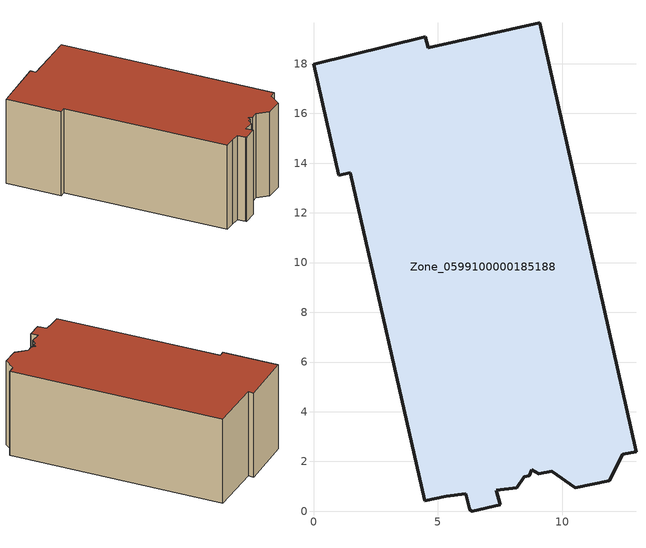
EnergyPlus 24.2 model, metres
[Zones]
Zone_0599100000185188
 floor ground (C_G): 7.35,0.85 7.52,0.26 6.38,0 6.28,0.06 6.12,0.7 5.34,0.61 4.48,0.43 1.48,13.62 1.01,13.51 0,17.97 4.5,19.09 4.62,18.63 9.09,19.64 12.97,2.4 12.44,2.29 11.89,1.23 10.52,0.95 9.59,1.6 9.06,1.5 8.78,1.67 8.67,1.43 8.47,1.39 8.17,0.95 z0
 wall outside (C_F): 4.62,18.63 4.5,19.09 0,17.97 1.01,13.51 1.48,13.62 4.48,0.43 5.34,0.61 6.12,0.7 6.28,0.06 6.38,0 7.52,0.26 7.35,0.85 8.17,0.95 8.47,1.39 8.67,1.43 8.78,1.67 9.06,1.5 9.59,1.6 10.52,0.95 11.89,1.23 12.44,2.29 12.97,2.4 9.09,19.64 4.62,18.63 z0:7.31
 roof outside (C_R): 7.35,0.85 8.17,0.95 8.47,1.39 8.67,1.43 8.78,1.67 9.06,1.5 9.59,1.6 10.52,0.95 11.89,1.23 12.44,2.29 12.97,2.4 9.09,19.64 4.62,18.63 4.5,19.09 0,17.97 1.01,13.51 1.48,13.62 4.48,0.43 5.34,0.61 6.12,0.7 6.28,0.06 6.38,0 7.52,0.26 z7.31
[BUILDING]
Pand.0599100000185188: North Axis=0; Terrain=City; Loads Convergence Tolerance Value=0.04; Temperature Convergence Tolerance Value=0.4; Solar Distribution=FullExterior; Maximum Number of Warmup Days=25; Minimum Number of Warmup Days=1
[Site:Location]
Rotterdam.The.Hague.AP_ZH_NLD Design_Conditions: Latitude=51.96; Longitude=4.45; Time Zone=1; Elevation=-4.5
[SITE:GROUNDTEMPERATURE:BUILDINGSURFACE]
18, 18, 18, 18, 18, 18, 18, 18, 18, 18, 18, 18
[MATERIAL] Thermal Absorptance=0.9; Solar Absorptance=0.7; Visible Absorptance=0.7
Name | Roughness | Thickness | Conductivity | Density | Specific Heat
G.D.1965 | MediumSmooth | 0.15 | 1 | 540 | 1210
F.D.1965 | Rough | 0.3 | 0.857143 | 1920 | 840
R.D.1965 | MediumRough | 0.2 | 0.08 | 1500 | 1000
[CONSTRUCTION]
C_G: G.D.1965
C_F: F.D.1965
C_R: R.D.1965
[ZONE]
Zone_0599100000185188: Type=1; Multiplier=1; Ceiling Height=Autocalculate; Volume=Autocalculate; Floor Area=autocalculate; Part of Total Floor Area=Yes
[ZONEINFILTRATION:DESIGNFLOWRATE]
Infil_Zone_0599100000185188: Zone or ZoneList or Space or SpaceList=Zone_0599100000185188; Schedule=AlwaysOn; Design Flow Rate Calculation Method=Flow/Area; Flow Rate per Floor Area=0.0042; Constant Term Coefficient=1; Temperature Term Coefficient=0; Velocity Term Coefficient=0; Velocity Squared Term Coefficient=0
[HVACTEMPLATE:ZONE:IDEALLOADSAIRSYSTEM]
Zone_0599100000185188: Maximum Heating Supply Air Temperature=50; Minimum Cooling Supply Air Temperature=13; Maximum Heating Supply Air Humidity Ratio=0.0156; Minimum Cooling Supply Air Humidity Ratio=0.0077; Heating Limit=NoLimit; Cooling Limit=NoLimit; Dehumidification Control Type=ConstantSensibleHeatRatio; Cooling Sensible Heat Ratio=0.7; Dehumidification Setpoint=60; Humidification Control Type=None; Humidification Setpoint=30; Outdoor Air Method=None; Outdoor Air Flow Rate per Person=0.00944; Outdoor Air Flow Rate per Zone Floor Area=0; Outdoor Air Flow Rate per Zone=0; Demand Controlled Ventilation Type=None; Outdoor Air Economizer Type=NoEconomizer; Heat Recovery Type=None; Sensible Heat Recovery Effectiveness=0.7; Latent Heat Recovery Effectiveness=0.65
[ZONECONTROL:THERMOSTAT]
ThermostatControl_Zone_0599100000185188: Zone or ZoneList=Zone_0599100000185188; Control Type Schedule=DualSetpointControlType; Control 1=Thermostat_Zone_0599100000185188; Temperature Difference Between Cutout And Setpoint=0
[THERMOSTATSETPOINT:DUALSETPOINT]
Thermostat_Zone_0599100000185188: Heating Setpoint Temperature Schedule=HeatingSetpoint_Zone_0599100000185188; Cooling Setpoint Temperature Schedule=CoolingSetpoint_Zone_0599100000185188
[SCHEDULE:COMPACT]
HeatingSetpoint_Zone_0599100000185188: Through: 12/31, For: AllDays, Until: 24:00, 21
CoolingSetpoint_Zone_0599100000185188: Through: 12/31, For: AllDays, Until: 24:00, 24
DualSetpointControlType: Through: 12/31, For: AllDays, Until: 24:00, 4
AlwaysOn: Through: 12/31, For: AllDays, Until: 24:00, 1
